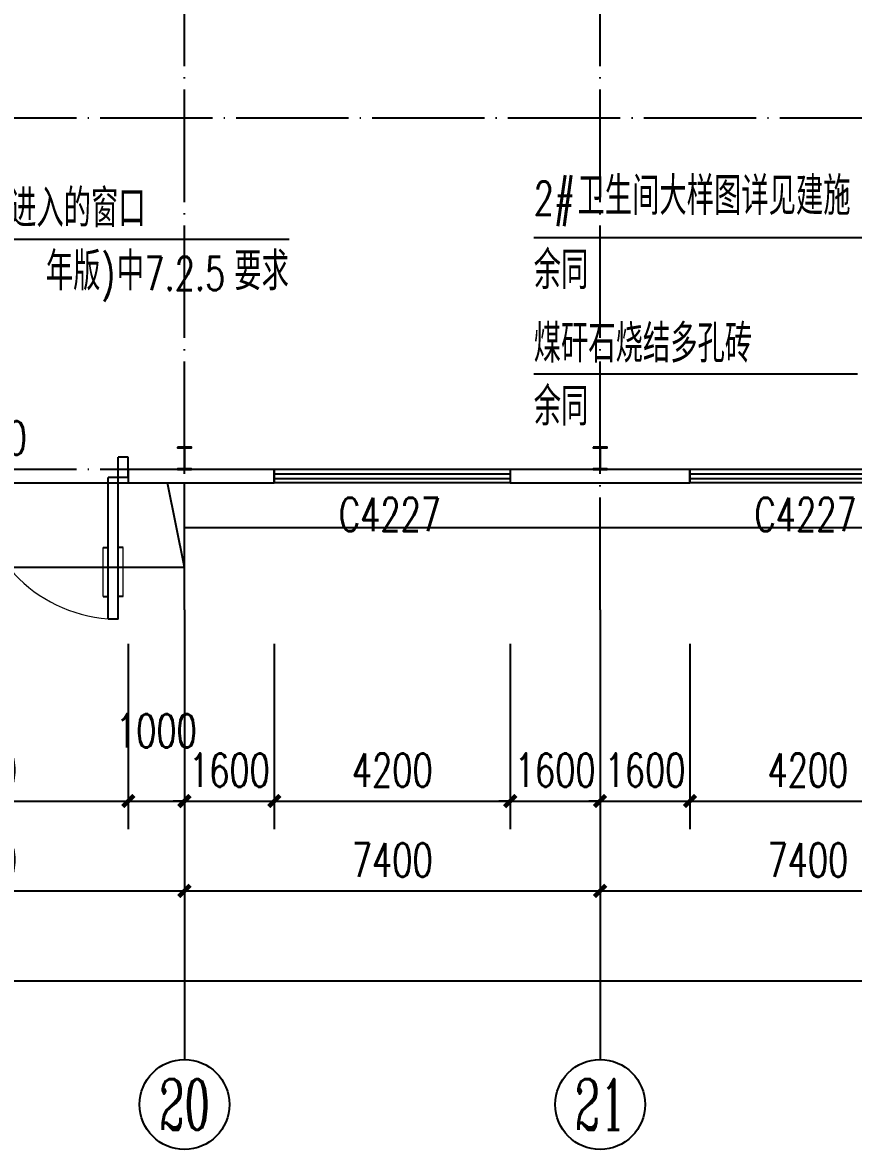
# Model space of a CAD drawing. Extents: x 13898408 to 14113608, y -853943 to -68012.
# Drawn here: x 14054325 to 14069119, y -301743 to -281690 of the extents above; entities that cross this region are included whole.
import ezdxf
from ezdxf.enums import TextEntityAlignment as Align

# ---------------------------------------------------------------- set-up
doc = ezdxf.new("R2010")
doc.units = 0
doc.header["$LTSCALE"] = 1000
doc.header["$MEASUREMENT"] = 0
doc.linetypes.add('DOTE', pattern=[2.42, 2, -0.2, 0.02, -0.2])
for name, color, linetype in [('AXIS', 3, 'Continuous'), ('AXIS_TEXT', 7, 'Continuous'), ('COLUMN', 2, 'Continuous'), ('DIM_LEAD', 3, 'Continuous'), ('DOTE', 1, 'DOTE'), ('PUB_DIM', 3, 'Continuous'), ('PUB_TEXT', 7, 'Continuous'), ('WALL-PARAPET', 6, 'Continuous'), ('WINDOW', 4, 'Continuous'), ('WINDOW_TEXT', 7, 'Continuous')]:
    doc.layers.add(name, color=color, linetype=linetype)
doc.styles.add('_TCH_AXIS', font='COMPLEX', dxfattribs={"bigfont": 'GBCBIG'})
doc.styles.add('_TCH_DIM', font='SIMPLEX', dxfattribs={"bigfont": 'GBCBIG'})
doc.styles.add('_TCH_DIM_T3', font='SIMPLEX', dxfattribs={"width": 0.705882, "bigfont": 'GBCBIG'})
doc.styles.add('_TCH_WINDOW', font='SIMPLEX', dxfattribs={"height": 3.5, "bigfont": 'GBCBIG'})
doc.styles.add('COMPLEX', font='COMPLEX')
doc.dimstyles.new('_TCH_ARCH&&200', dxfattribs={"dimtxt": 595, "dimasz": 200, "dimexe": 500, "dimexo": 600, "dimgap": 252.5, "dimtad": 1, "dimdec": 0, "dimzin": 0, "dimdsep": 46, "dimtxsty": '_TCH_DIM_T3', "dimblk": 'ARCHTICK', "dimcen": 0.09, "dimclrt": 7, "dimazin": 2, "dimtfac": 1, "dimtdec": 0, "dimtix": 1, "dimtmove": 2, "dimatfit": 3, "dimfxl": 0, "dimtolj": 1, "dimtzin": 0, "dimarcsym": 0})

# ---------------------------------------------------------------- blocks, each defined once
blk = doc.blocks.new('A$C797E1D2B')
at = {"layer": 'COLUMN'}
h = blk.add_hatch(color=256, dxfattribs=at)
h.paths.add_polyline_path([(125, 400), (250, 400), (250, 388), (130, 388), (130, 200), (125, 200)])
h.paths.add_polyline_path([(0, 400), (125, 400), (125, 200), (120, 200), (120, 388), (0, 388)])
h.paths.add_polyline_path([(0, 12), (120, 12), (120, 200), (125, 200), (125, 0), (0, 0)])
h.paths.add_polyline_path([(125, 200), (130, 200), (130, 12), (250, 12), (250, 0), (125, 0)])
blk.add_lwpolyline([(250, 0), (250, 12), (130, 12), (130, 388), (250, 388), (250, 400), (0, 400), (0, 388), (120, 388), (120, 12), (0, 12), (0, 0)], close=True, dxfattribs=at)
blk = doc.blocks.new('_AXISO')
blk.add_circle((0, 0), 0.5)
at = {"layer": 'AXIS_TEXT', "style": 'COMPLEX', "width": 1.041667}
blk.add_attdef('A', text='', height=0.56, dxfattribs=at).set_placement((-0.25, -0.28), (0.25, -0.28), align=Align.FIT)
blk = doc.blocks.new('_ArchTick')
at = {"color": 0, "linetype": 'ByBlock', "const_width": 0.4}
blk.add_lwpolyline([(-0.5, -0.5), (0.5, 0.5)], dxfattribs=at)
blk = doc.blocks.new('*D58')
at = {"layer": 'AXIS', "color": 0, "lineweight": -2}
for p, q in [((13916368, -292743), (13916368, -299243)), ((14079648, -292743), (14079648, -299243)), ((13916368, -298743), (14079648, -298743))]:
    blk.add_line(p, q, dxfattribs=at)
at = {"layer": 'Defpoints', "color": 0}
for p in [(13916368, -292143), (14079648, -292143), (14079648, -298743)]:
    blk.add_point(p, dxfattribs=at)
at = {"layer": 'AXIS', "color": 0, "lineweight": -2, "xscale": 200, "yscale": 200, "zscale": 200, "rotation": 180}
blk.add_blockref('_ArchTick', (13916368, -298743), dxfattribs=at)
at = {"layer": 'AXIS', "color": 0, "lineweight": -2, "xscale": 200, "yscale": 200, "zscale": 200}
blk.add_blockref('_ArchTick', (14079648, -298743), dxfattribs=at)
at = {"layer": 'AXIS', "color": 7, "insert": (13998008, -298193), "char_height": 595, "attachment_point": 5, "style": '_TCH_DIM_T3'}
blk.add_mtext('\\A1;163280', dxfattribs=at)
blk = doc.blocks.new('*D80')
at = {"layer": 'AXIS', "color": 0, "lineweight": -2}
for p, q in [((14049808, -292743), (14049808, -297643)), ((14057208, -292743), (14057208, -297643)), ((14049808, -297143), (14057208, -297143))]:
    blk.add_line(p, q, dxfattribs=at)
at = {"layer": 'Defpoints', "color": 0}
for p in [(14049808, -292143), (14057208, -292143), (14057208, -297143)]:
    blk.add_point(p, dxfattribs=at)
at = {"layer": 'AXIS', "color": 0, "lineweight": -2, "xscale": 200, "yscale": 200, "zscale": 200, "rotation": 180}
blk.add_blockref('_ArchTick', (14049808, -297143), dxfattribs=at)
at = {"layer": 'AXIS', "color": 0, "lineweight": -2, "xscale": 200, "yscale": 200, "zscale": 200}
blk.add_blockref('_ArchTick', (14057208, -297143), dxfattribs=at)
at = {"layer": 'AXIS', "color": 7, "insert": (14053508, -296593), "char_height": 595, "attachment_point": 5, "style": '_TCH_DIM_T3'}
blk.add_mtext('\\A1;7400', dxfattribs=at)
blk = doc.blocks.new('*D81')
at = {"layer": 'AXIS', "color": 0, "lineweight": -2}
for p, q in [((14057208, -292743), (14057208, -297643)), ((14064608, -292743), (14064608, -297643)), ((14057208, -297143), (14064608, -297143))]:
    blk.add_line(p, q, dxfattribs=at)
at = {"layer": 'Defpoints', "color": 0}
for p in [(14057208, -292143), (14064608, -292143), (14064608, -297143)]:
    blk.add_point(p, dxfattribs=at)
at = {"layer": 'AXIS', "color": 0, "lineweight": -2, "xscale": 200, "yscale": 200, "zscale": 200, "rotation": 180}
blk.add_blockref('_ArchTick', (14057208, -297143), dxfattribs=at)
at = {"layer": 'AXIS', "color": 0, "lineweight": -2, "xscale": 200, "yscale": 200, "zscale": 200}
blk.add_blockref('_ArchTick', (14064608, -297143), dxfattribs=at)
at = {"layer": 'AXIS', "color": 7, "insert": (14060908, -296593), "char_height": 595, "attachment_point": 5, "style": '_TCH_DIM_T3'}
blk.add_mtext('\\A1;7400', dxfattribs=at)
blk = doc.blocks.new('*D82')
at = {"layer": 'AXIS', "color": 0, "lineweight": -2}
for p, q in [((14064608, -292743), (14064608, -297643)), ((14072008, -292743), (14072008, -297643)), ((14064608, -297143), (14072008, -297143))]:
    blk.add_line(p, q, dxfattribs=at)
at = {"layer": 'Defpoints', "color": 0}
for p in [(14064608, -292143), (14072008, -292143), (14072008, -297143)]:
    blk.add_point(p, dxfattribs=at)
at = {"layer": 'AXIS', "color": 0, "lineweight": -2, "xscale": 200, "yscale": 200, "zscale": 200, "rotation": 180}
blk.add_blockref('_ArchTick', (14064608, -297143), dxfattribs=at)
at = {"layer": 'AXIS', "color": 0, "lineweight": -2, "xscale": 200, "yscale": 200, "zscale": 200}
blk.add_blockref('_ArchTick', (14072008, -297143), dxfattribs=at)
at = {"layer": 'AXIS', "color": 7, "insert": (14068308, -296593), "char_height": 595, "attachment_point": 5, "style": '_TCH_DIM_T3'}
blk.add_mtext('\\A1;7400', dxfattribs=at)
blk = doc.blocks.new('$DorLib2D$00000011')
for p, q in [((-0.4667, 0.4709), (-0.4667, -0.0625)), ((-0.4667, 0.4709), (-0.4333, 0.4709)), ((-0.4333, 0.4709), (-0.4333, 0.0042)), ((0.4333, 0.4709), (0.4333, 0.0042)), ((0.4667, 0.4709), (0.4333, 0.4709)), ((0.4667, 0.4709), (0.4667, -0.0625)), ((-0.4833, 0.3962), (-0.4667, 0.3962)), ((-0.4167, 0.3962), (-0.4333, 0.3962)), ((0.4167, 0.3962), (0.4333, 0.3962)), ((0.4833, 0.3962), (0.4667, 0.3962)), ((-0.4833, 0.2346), (-0.4667, 0.2346)), ((-0.4167, 0.2346), (-0.4333, 0.2346)), ((0.4167, 0.2346), (0.4333, 0.2346)), ((0.4833, 0.2346), (0.4667, 0.2346)), ((-0.5, 0.0042), (-0.4333, 0.0042)), ((-0.5, 0.0042), (-0.5, -0.0625)), ((0.5, 0.0042), (0.4333, 0.0042)), ((0.5, 0.0042), (0.5, -0.0625)), ((-0.5, -0.0625), (-0.4667, -0.0625)), ((0.5, -0.0625), (0.4667, -0.0625))]:
    blk.add_line(p, q)
at = {"lineweight": 13}
for p, q in [((-0.4833, 0.3962), (-0.4833, 0.2346)), ((-0.4167, 0.3962), (-0.4167, 0.2346)), ((0.4167, 0.3962), (0.4167, 0.2346)), ((0.4833, 0.3962), (0.4833, 0.2346))]:
    blk.add_line(p, q, dxfattribs=at)
for centre, start, end in [((-0.4667, 0.0042), 0, 85.904), ((0.4667, 0.0042), 94.096, 180)]:
    blk.add_arc(centre, 0.4667, start, end, dxfattribs=at)
blk = doc.blocks.new('$TCHSYS$WIN2D')
for p, q in [((-0.5, 0.5), (0.5, 0.5)), ((-0.5, 0.5), (-0.5, -0.5)), ((0.5, 0.5), (0.5, -0.5)), ((0.5, 0.1667), (-0.5, 0.1667)), ((0.5, -0.1667), (-0.5, -0.1667)), ((-0.5, -0.5), (0.5, -0.5))]:
    blk.add_line(p, q)
blk = doc.blocks.new('*D406')
at = {"layer": 'Defpoints', "color": 0}
for p in [(14050808, -292143), (14056208, -292143), (14056208, -295543)]:
    blk.add_point(p, dxfattribs=at)
at = {"layer": 'PUB_DIM', "color": 0, "lineweight": -2}
for p, q in [((14050808, -292743), (14050808, -296043)), ((14056208, -292743), (14056208, -296043)), ((14050808, -295543), (14056208, -295543))]:
    blk.add_line(p, q, dxfattribs=at)
at = {"layer": 'PUB_DIM', "color": 0, "lineweight": -2, "xscale": 200, "yscale": 200, "zscale": 200, "rotation": 180}
blk.add_blockref('_ArchTick', (14050808, -295543), dxfattribs=at)
at = {"layer": 'PUB_DIM', "color": 0, "lineweight": -2, "xscale": 200, "yscale": 200, "zscale": 200}
blk.add_blockref('_ArchTick', (14056208, -295543), dxfattribs=at)
at = {"layer": 'PUB_DIM', "color": 7, "insert": (14053508, -294993), "char_height": 595, "attachment_point": 5, "style": '_TCH_DIM_T3'}
blk.add_mtext('\\A1;5400', dxfattribs=at)
blk = doc.blocks.new('*D407')
at = {"layer": 'Defpoints', "color": 0}
for p in [(14056208, -292143), (14057208, -292143), (14057208, -295543)]:
    blk.add_point(p, dxfattribs=at)
at = {"layer": 'PUB_DIM', "color": 0, "lineweight": -2}
for p, q in [((14056208, -292743), (14056208, -296043)), ((14057208, -292743), (14057208, -296043)), ((14056208, -295543), (14057208, -295543))]:
    blk.add_line(p, q, dxfattribs=at)
at = {"layer": 'PUB_DIM', "color": 0, "lineweight": -2, "xscale": 200, "yscale": 200, "zscale": 200, "rotation": 180}
blk.add_blockref('_ArchTick', (14056208, -295543), dxfattribs=at)
at = {"layer": 'PUB_DIM', "color": 0, "lineweight": -2, "xscale": 200, "yscale": 200, "zscale": 200}
blk.add_blockref('_ArchTick', (14057208, -295543), dxfattribs=at)
at = {"layer": 'PUB_DIM', "color": 7, "insert": (14056708, -294293), "char_height": 595, "attachment_point": 5, "style": '_TCH_DIM_T3'}
blk.add_mtext('\\A1;1000', dxfattribs=at)
blk = doc.blocks.new('*D408')
at = {"layer": 'Defpoints', "color": 0}
for p in [(14057208, -292143), (14058808, -292143), (14058808, -295543)]:
    blk.add_point(p, dxfattribs=at)
at = {"layer": 'PUB_DIM', "color": 0, "lineweight": -2}
for p, q in [((14057208, -292743), (14057208, -296043)), ((14058808, -292743), (14058808, -296043)), ((14057208, -295543), (14057008, -295543)), ((14057208, -295543), (14058808, -295543)), ((14058808, -295543), (14059008, -295543))]:
    blk.add_line(p, q, dxfattribs=at)
at = {"layer": 'PUB_DIM', "color": 0, "lineweight": -2, "xscale": 200, "yscale": 200, "zscale": 200}
blk.add_blockref('_ArchTick', (14057208, -295543), dxfattribs=at)
at = {"layer": 'PUB_DIM', "color": 0, "lineweight": -2, "xscale": 200, "yscale": 200, "zscale": 200, "rotation": 180}
blk.add_blockref('_ArchTick', (14058808, -295543), dxfattribs=at)
at = {"layer": 'PUB_DIM', "color": 7, "insert": (14058008, -294993), "char_height": 595, "attachment_point": 5, "style": '_TCH_DIM_T3'}
blk.add_mtext('\\A1;1600', dxfattribs=at)
blk = doc.blocks.new('*D409')
at = {"layer": 'Defpoints', "color": 0}
for p in [(14058808, -292143), (14063008, -292143), (14063008, -295543)]:
    blk.add_point(p, dxfattribs=at)
at = {"layer": 'PUB_DIM', "color": 0, "lineweight": -2}
for p, q in [((14058808, -292743), (14058808, -296043)), ((14063008, -292743), (14063008, -296043)), ((14058808, -295543), (14063008, -295543))]:
    blk.add_line(p, q, dxfattribs=at)
at = {"layer": 'PUB_DIM', "color": 0, "lineweight": -2, "xscale": 200, "yscale": 200, "zscale": 200, "rotation": 180}
blk.add_blockref('_ArchTick', (14058808, -295543), dxfattribs=at)
at = {"layer": 'PUB_DIM', "color": 0, "lineweight": -2, "xscale": 200, "yscale": 200, "zscale": 200}
blk.add_blockref('_ArchTick', (14063008, -295543), dxfattribs=at)
at = {"layer": 'PUB_DIM', "color": 7, "insert": (14060908, -294993), "char_height": 595, "attachment_point": 5, "style": '_TCH_DIM_T3'}
blk.add_mtext('\\A1;4200', dxfattribs=at)
blk = doc.blocks.new('*D410')
at = {"layer": 'Defpoints', "color": 0}
for p in [(14063008, -292143), (14064608, -292143), (14064608, -295543)]:
    blk.add_point(p, dxfattribs=at)
at = {"layer": 'PUB_DIM', "color": 0, "lineweight": -2}
for p, q in [((14063008, -292743), (14063008, -296043)), ((14064608, -292743), (14064608, -296043)), ((14063008, -295543), (14062808, -295543)), ((14063008, -295543), (14064608, -295543)), ((14064608, -295543), (14064808, -295543))]:
    blk.add_line(p, q, dxfattribs=at)
at = {"layer": 'PUB_DIM', "color": 0, "lineweight": -2, "xscale": 200, "yscale": 200, "zscale": 200}
blk.add_blockref('_ArchTick', (14063008, -295543), dxfattribs=at)
at = {"layer": 'PUB_DIM', "color": 0, "lineweight": -2, "xscale": 200, "yscale": 200, "zscale": 200, "rotation": 180}
blk.add_blockref('_ArchTick', (14064608, -295543), dxfattribs=at)
at = {"layer": 'PUB_DIM', "color": 7, "insert": (14063808, -294993), "char_height": 595, "attachment_point": 5, "style": '_TCH_DIM_T3'}
blk.add_mtext('\\A1;1600', dxfattribs=at)
blk = doc.blocks.new('*D411')
at = {"layer": 'Defpoints', "color": 0}
for p in [(14064608, -292143), (14066208, -292143), (14066208, -295543)]:
    blk.add_point(p, dxfattribs=at)
at = {"layer": 'PUB_DIM', "color": 0, "lineweight": -2}
for p, q in [((14064608, -292743), (14064608, -296043)), ((14066208, -292743), (14066208, -296043)), ((14064608, -295543), (14064408, -295543)), ((14064608, -295543), (14066208, -295543)), ((14066208, -295543), (14066408, -295543))]:
    blk.add_line(p, q, dxfattribs=at)
at = {"layer": 'PUB_DIM', "color": 0, "lineweight": -2, "xscale": 200, "yscale": 200, "zscale": 200}
blk.add_blockref('_ArchTick', (14064608, -295543), dxfattribs=at)
at = {"layer": 'PUB_DIM', "color": 0, "lineweight": -2, "xscale": 200, "yscale": 200, "zscale": 200, "rotation": 180}
blk.add_blockref('_ArchTick', (14066208, -295543), dxfattribs=at)
at = {"layer": 'PUB_DIM', "color": 7, "insert": (14065408, -294993), "char_height": 595, "attachment_point": 5, "style": '_TCH_DIM_T3'}
blk.add_mtext('\\A1;1600', dxfattribs=at)
blk = doc.blocks.new('*D412')
at = {"layer": 'Defpoints', "color": 0}
for p in [(14066208, -292143), (14070408, -292143), (14070408, -295543)]:
    blk.add_point(p, dxfattribs=at)
at = {"layer": 'PUB_DIM', "color": 0, "lineweight": -2}
for p, q in [((14066208, -292743), (14066208, -296043)), ((14070408, -292743), (14070408, -296043)), ((14066208, -295543), (14070408, -295543))]:
    blk.add_line(p, q, dxfattribs=at)
at = {"layer": 'PUB_DIM', "color": 0, "lineweight": -2, "xscale": 200, "yscale": 200, "zscale": 200, "rotation": 180}
blk.add_blockref('_ArchTick', (14066208, -295543), dxfattribs=at)
at = {"layer": 'PUB_DIM', "color": 0, "lineweight": -2, "xscale": 200, "yscale": 200, "zscale": 200}
blk.add_blockref('_ArchTick', (14070408, -295543), dxfattribs=at)
at = {"layer": 'PUB_DIM', "color": 7, "insert": (14068308, -294993), "char_height": 595, "attachment_point": 5, "style": '_TCH_DIM_T3'}
blk.add_mtext('\\A1;4200', dxfattribs=at)

msp = doc.modelspace()

# ---------------------------------------------------------------- linework, layer by layer
at = {"ltscale": 0.5}
msp.add_line((14057208, -291383.1), (14056908, -289883.1), dxfattribs=at)
for points in [[(14080448, -277143.1), (14080448, -290683.1), (14057208, -290683.1)], [(14049808, -289883.1), (14049808, -291383.1), (14057208, -291383.1), (14057208, -289883.1)]]:
    msp.add_lwpolyline(points, dxfattribs=at)
at = {"layer": 'AXIS'}
for p, q in [((14057208, -292143.1), (14057208, -300143.1)), ((14064608, -292143.1), (14064608, -300143.1))]:
    msp.add_line(p, q, dxfattribs=at)
at = {"layer": 'DIM_LEAD'}
for p, q in [((14046108, -285543.1), (14059069.7, -285543.1)), ((14073188, -285522.3), (14063426.2, -285522.3)), ((14069188, -287949.2), (14063426.2, -287949.2))]:
    msp.add_line(p, q, dxfattribs=at)
at = {"layer": 'DOTE'}
for p, q in [((14057208, -292143.1), (14057208, -237143.1)), ((14064608, -292143.1), (14064608, -237143.1)), ((14081908, -283393.1), (13914108, -283393.1)), ((14081908, -289643.1), (13914108, -289643.1))]:
    msp.add_line(p, q, dxfattribs=at)
at = {"layer": 'WALL-PARAPET'}
for p, q in [((14058808, -289643.1), (14056208, -289643.1)), ((14056208, -289643.1), (14056208, -289883.1)), ((14058808, -289883.1), (14058808, -289643.1)), ((14066208, -289643.1), (14063008, -289643.1)), ((14063008, -289643.1), (14063008, -289883.1)), ((14066208, -289883.1), (14066208, -289643.1)), ((14056208, -289883.1), (14058808, -289883.1)), ((14063008, -289883.1), (14066208, -289883.1))]:
    msp.add_line(p, q, dxfattribs=at)
at = {"layer": 'WINDOW'}
msp.add_line((14050808, -289883.1), (14056208, -289883.1), dxfattribs=at)

# ---------------------------------------------------------------- block references
at = {"rotation": 180}
for p in [(14057333, -289243.1), (14064733, -289243.1)]:
    msp.add_blockref('A$C797E1D2B', p, dxfattribs=at)
at = {"layer": 'AXIS'}
ref = msp.add_blockref('_AXISO', (14057208, -300943.1), dxfattribs=dict(at, xscale=1600, yscale=1600, zscale=1600))
ref.add_attrib('A', '20', dxfattribs={"layer": 'AXIS_TEXT', "ltscale": 0.5, "height": 905.1, "style": '_TCH_AXIS', "width": 0.617647}).set_placement((14056755.4, -301395.6), (14057660.5, -301395.6), align=Align.FIT)
ref = msp.add_blockref('_AXISO', (14064608, -300943.1), dxfattribs=dict(at, xscale=1600, yscale=1600, zscale=1600))
ref.add_attrib('A', '21', dxfattribs={"layer": 'AXIS_TEXT', "ltscale": 0.5, "height": 905.1, "style": '_TCH_AXIS', "width": 0.724138}).set_placement((14064155.4, -301395.6), (14065060.5, -301395.6), align=Align.FIT)
at = {"layer": 'WINDOW'}
ref = msp.add_blockref('$DorLib2D$00000011', (14053508, -289763.1), dxfattribs=dict(at, xscale=-5400, yscale=-5400, zscale=-5400))
ref.add_attrib('A', 'M5460', (14052528, -289380.8), dxfattribs={"layer": 'WINDOW_TEXT', "ltscale": 0.5, "height": 595, "style": '_TCH_WINDOW', "width": 0.705882})
ref = msp.add_blockref('$TCHSYS$WIN2D', (14060908, -289763.1), dxfattribs=dict(at, xscale=-4200, yscale=240, zscale=-4200))
ref.add_attrib('A', 'C4227', (14059958, -290740.4), dxfattribs={"layer": 'WINDOW_TEXT', "ltscale": 0.5, "height": 595, "style": '_TCH_WINDOW', "width": 0.705882})
ref = msp.add_blockref('$TCHSYS$WIN2D', (14068308, -289763.1), dxfattribs=dict(at, xscale=-4200, yscale=240, zscale=-4200))
ref.add_attrib('A', 'C4227', (14067358, -290740.4), dxfattribs={"layer": 'WINDOW_TEXT', "ltscale": 0.5, "height": 595, "style": '_TCH_WINDOW', "width": 0.705882})

# ---------------------------------------------------------------- texts
at = {"layer": 'PUB_TEXT', "style": '_TCH_DIM', "width": 0.705882}
for s, p in [('2#', (14063426.2, -285114)), (')', (14055723.3, -286453.1)), ('7.2.5', (14056494.8, -286453.1))]:
    msp.add_text(s, height=595, dxfattribs=at).set_placement(p)
at = {"layer": 'PUB_TEXT', "style": '_TCH_DIM'}
for s, height, p in [('卫生间大样图详见建施', 675.18, (14064206.2, -285114)), ('此窗设为供消防救援人员进入的窗口', 675.177, (14048738.9, -285333.1)), ('年版', 675.18, (14054740.3, -286453.1)), ('中', 675.2, (14056003.3, -286453.1)), ('要求', 675.18, (14058094.8, -286453.1)), ('余同', 675.18, (14063426.2, -286432.3)), ('煤矸石烧结多孔砖', 675.18, (14063426.2, -287739.2)), ('余同', 675.18, (14063426.2, -288859.2))]:
    msp.add_text(s, height=height, dxfattribs=at).set_placement(p)

# ---------------------------------------------------------------- dimensions: what is measured, and where the dimension line sits
at = {"layer": 'AXIS'}
for p1, p2, distance, text, picture, middle in [((13916368, -292143.1), (14079648, -292143.1), -6600, '163280', '*D58', (13998008, -298193.1)), ((14049808, -292143.1), (14057208, -292143.1), -5000, '7400', '*D80', (14053508, -296593.1)), ((14057208, -292143.1), (14064608, -292143.1), -5000, '7400', '*D81', (14060908, -296593.1)), ((14064608, -292143.1), (14072008, -292143.1), -5000, '7400', '*D82', (14068308, -296593.1))]:
    dim = msp.add_aligned_dim(p1=p1, p2=p2, distance=distance, text=text, dimstyle='_TCH_ARCH&&200', dxfattribs=at)
    dim.commit()
    dim.dimension.update_dxf_attribs({"geometry": picture, "text_midpoint": middle})
at = {"layer": 'PUB_DIM'}
for p1, p2, text, picture, middle in [((14050808, -292143.1), (14056208, -292143.1), '5400', '*D406', (14053508, -294993.1)), ((14057208, -292143.1), (14058808, -292143.1), '1600', '*D408', (14058008, -294993.1)), ((14058808, -292143.1), (14063008, -292143.1), '4200', '*D409', (14060908, -294993.1)), ((14063008, -292143.1), (14064608, -292143.1), '1600', '*D410', (14063808, -294993.1)), ((14064608, -292143.1), (14066208, -292143.1), '1600', '*D411', (14065408, -294993.1)), ((14066208, -292143.1), (14070408, -292143.1), '4200', '*D412', (14068308, -294993.1))]:
    dim = msp.add_aligned_dim(p1=p1, p2=p2, distance=-3400, text=text, dimstyle='_TCH_ARCH&&200', dxfattribs=at)
    dim.commit()
    dim.dimension.update_dxf_attribs({"geometry": picture, "text_midpoint": middle})
dim = msp.add_linear_dim(base=(14057208, -295543.1), p1=(14056208, -292143.1), p2=(14057208, -292143.1), angle=0, text='1000', dimstyle='_TCH_ARCH&&200', dxfattribs=at)
dim.commit()
dim.dimension.update_dxf_attribs({"geometry": '*D407', "text_midpoint": (14056708, -294293.1), "dimtype": 161})

doc.saveas('drawing.dxf')
